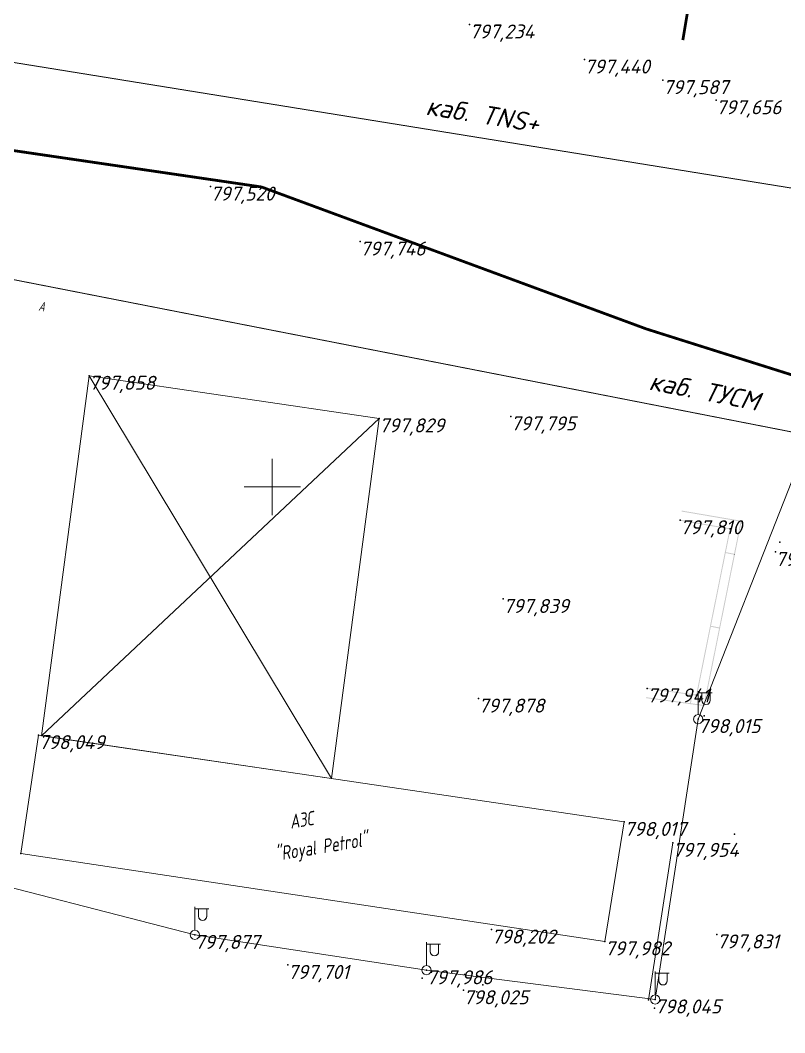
# Model space of a CAD drawing. Header units: metres. Extents: x 629572 to 645168, y 4785785 to 4790166.
# Drawn here: x 634873 to 634954.8, y 4788041.6 to 4788150 of the extents above; entities that cross this region are included whole.
import ezdxf

# ---------------------------------------------------------------- set-up
doc = ezdxf.new("R2010")
doc.units = ezdxf.units.M
for name, pattern in [('Сплошная', [0]), ('Сплошная_0_50', [0]), ('Штрихпунктирная 2', [10, 5, -2.5, 0, -2.5])]:
    doc.linetypes.add(name, pattern=pattern)
doc.layers.get('0').update_dxf_attribs({"linetype": 'CONTINUOUS'})
for name, color, linetype in [('Дороги', 7, 'CONTINUOUS'), ('Здания и строения', 7, 'CONTINUOUS'), ('каб.TNS+', 7, 'CONTINUOUS'), ('каб.ТУСМ', 7, 'CONTINUOUS'), ('красная линия', 7, 'CONTINUOUS'), ('ЛЭП н.напряж. незастроен. терр.', 10, 'CONTINUOUS'), ('Нурсултан', 7, 'CONTINUOUS'), ('Ограды каменные и жб (H более 1м) - по краю', 7, 'CONTINUOUS'), ('ПК 53+34.29 Выезд RP', 7, 'CONTINUOUS'), ('Сетка координатная', 7, 'CONTINUOUS'), ('Тротуары и пешеходные дорожки (бордюр)', 7, 'CONTINUOUS'), ('Фонарь электр._ на мет.столб', 7, 'CONTINUOUS')]:
    doc.layers.add(name, color=color, linetype=linetype)
doc.styles.add('ISOCPEUR', font='isocpeui.ttf')
doc.styles.get("Standard").update_dxf_attribs({"font": 'isocpeui.ttf'})
doc.linetypes.add('SIL_KAB_NIZVOLT', pattern='A,1,["<",Standard,S=1.6,R=0,X=-1,Y=-0.8],6,0,1,[">",Standard,S=1.6,R=0,X=-0.8,Y=-0.8],-2,8,-2', length=20)
doc.linetypes.add('TELEFON', pattern='A,8,["o",Standard,S=1,R=0,X=-4.33,Y=-0.34],-2', length=10)

# ---------------------------------------------------------------- blocks, each defined once
blk = doc.blocks.new('34 - 110.1.1 фонарь на  метал.столб')
at = {"color": 7, "linetype": 'Continuous', "lineweight": 0, "flags": 128}
for points in [[(0, 0.5), (0, 3)], [(0, 2.8), (1.5, 2.8)], [(0.4, 2.8), (0.4, 2)], [(1.3, 2.8), (1.3, 2)], [(1.3, 2), (1.27, 1.83), (1.17, 1.68), (1.02, 1.58), (0.85, 1.55), (0.68, 1.58), (0.53, 1.68), (0.43, 1.83), (0.4, 2)]]:
    blk.add_lwpolyline(points, dxfattribs=at)
at = {"color": 7, "linetype": 'Continuous', "lineweight": 0, "true_color": 0xffffff, "flags": 128}
blk.add_lwpolyline([(1.3, 2.8), (0.4, 2.8), (0.4, 2), (0.46, 1.78), (0.62, 1.61), (0.85, 1.55), (1.07, 1.61), (1.24, 1.78), (1.3, 2), (1.3, 2.8)], close=True, dxfattribs=at)
at = {"color": 7, "linetype": 'Continuous', "lineweight": 0, "flags": 128}
blk.add_lwpolyline([(0, 0.5), (-0.25, 0.43), (-0.43, 0.25), (-0.5, 0), (-0.43, -0.25), (-0.25, -0.43), (0, -0.5), (0.25, -0.43), (0.43, -0.25), (0.5, 0), (0.43, 0.25), (0.25, 0.43), (0, 0.5)], close=True, dxfattribs=at)
at = {"color": 7, "style": 'ISOCPEUR', "flags": 1}
for tag in ['X', 'Имя объекта CREDO-III', 'Код объекта CREDO-III', 'Отметка', 'Y']:
    blk.add_attdef(tag, (0, 0), '', height=2.5, dxfattribs=at)
blk = doc.blocks.new('Крест')
at = {"color": 0, "linetype": 'Continuous', "lineweight": 0, "flags": 128}
for points in [[(0, -1), (0, 1)], [(-1, 0), (1, 0)]]:
    blk.add_lwpolyline(points, dxfattribs=at)

msp = doc.modelspace()

# ---------------------------------------------------------------- hatches: boundary and pattern name
at = {"layer": 'Ограды каменные и жб (H более 1м) - по краю'}
for points in [[(634948.972, 4788095.523), (634948.932, 4788095.495), (634948.93, 4788095.494), (634948.913, 4788095.482), (634948.413, 4788092.999), (634948.462, 4788092.99), (634948.413, 4788092.999), (634948.403, 4788092.95), (634948.452, 4788092.941), (634949.433, 4788092.743), (634949.443, 4788092.792), (634949.492, 4788092.783), (634950.001, 4788095.316), (634950.215, 4788096.375), (634949.149, 4788096.558), (634948.711, 4788096.633), (634945.896, 4788097.116), (634943.811, 4788097.473), (634943.794, 4788097.374), (634945.879, 4788097.017), (634948.694, 4788096.534), (634949.132, 4788096.459), (634950.096, 4788096.294), (634949.903, 4788095.336), (634949.403, 4788092.851), (634948.521, 4788093.029), (634949.021, 4788095.513), (634949.031, 4788095.564), (634948.98, 4788095.572), (634948.542, 4788095.647), (634945.727, 4788096.13), (634943.642, 4788096.487), (634943.626, 4788096.389), (634945.71, 4788096.031), (634948.525, 4788095.549), (634948.913, 4788095.482), (634948.929, 4788095.493)], [(634947.986, 4788090.877), (634947.423, 4788088.077), (634946.825, 4788085.108), (634946.816, 4788085.059), (634946.865, 4788085.049), (634946.875, 4788085.098), (634946.865, 4788085.049), (634947.845, 4788084.851), (634947.894, 4788084.842), (634947.904, 4788084.891), (634947.855, 4788084.9), (634947.904, 4788084.891), (634948.501, 4788087.86), (634949.065, 4788090.66), (634949.482, 4788092.733), (634949.384, 4788092.753), (634948.967, 4788090.68), (634948.403, 4788087.88), (634947.816, 4788084.959), (634946.933, 4788085.137), (634947.521, 4788088.057), (634948.084, 4788090.857), (634948.502, 4788092.931), (634948.403, 4788092.95)], [(634949.433, 4788092.743), (634949.482, 4788092.733), (634949.492, 4788092.783), (634949.443, 4788092.792)], [(634944.91, 4788077.739), (634945.384, 4788077.674), (634945.431, 4788077.668), (634945.44, 4788077.714), (634945.933, 4788080.165), (634946.497, 4788082.965), (634946.914, 4788085.039), (634946.816, 4788085.059), (634946.398, 4788082.985), (634945.835, 4788080.185), (634945.351, 4788077.78), (634944.874, 4788077.845), (634944.824, 4788077.851), (634944.818, 4788077.802), (634944.683, 4788076.811), (634944.677, 4788076.761), (634944.726, 4788076.754), (634944.733, 4788076.804), (634944.726, 4788076.754), (634945.25, 4788076.683), (634946.226, 4788076.551), (634946.42, 4788077.517), (634946.914, 4788079.968), (634947.477, 4788082.768), (634947.894, 4788084.842), (634947.796, 4788084.861), (634947.379, 4788082.788), (634946.815, 4788079.988), (634946.322, 4788077.537), (634946.147, 4788076.663), (634945.263, 4788076.783), (634944.789, 4788076.847)], [(634942.728, 4788078.135), (634940.109, 4788078.491), (634940.096, 4788078.399), (634940.095, 4788078.391), (634942.715, 4788078.036), (634944.811, 4788077.752), (634944.824, 4788077.851)], [(634942.594, 4788077.145), (634939.974, 4788077.5), (634939.962, 4788077.408), (634939.961, 4788077.4), (634942.581, 4788077.045), (634944.677, 4788076.761), (634944.69, 4788076.86)]]:
    msp.add_hatch(color=7, dxfattribs=at).paths.add_polyline_path(points)

# ---------------------------------------------------------------- linework, layer by layer
at = {"layer": 'Здания и строения', "color": 8, "linetype": 'Сплошная', "lineweight": 0, "flags": 128}
for points in [[(634880.388, 4788111.904), (634875.291, 4788073.355), (634906.327, 4788068.792), (634911.424, 4788107.341), (634880.388, 4788111.904)], [(634875, 4788073.436), (634873.107, 4788060.769), (634935.579, 4788051.362), (634937.654, 4788064.147), (634875, 4788073.436)]]:
    msp.add_lwpolyline(points, close=True, dxfattribs=at)
for points in [[(634880.388, 4788111.904), (634906.327, 4788068.792)], [(634911.424, 4788107.341), (634875.291, 4788073.355)]]:
    msp.add_lwpolyline(points, dxfattribs=at)
at = {"layer": 'каб.TNS+', "color": 3, "linetype": 'TELEFON', "lineweight": 13, "true_color": 0x00e600, "const_width": 0.1, "flags": 128}
msp.add_lwpolyline([(633230.144, 4788389.592), (633344.729, 4788403.854), (633409.357, 4788391.818), (633420.009, 4788387.98), (633437.054, 4788383.297), (633526.334, 4788366.901), (633634.565, 4788348.248), (633710.126, 4788332.171), (634104.681, 4788238.498), (634261.231, 4788230.403), (634311.884, 4788200.571), (634417.542, 4788151.457), (634579.568, 4788156.544), (634633.9, 4788158.034), (634644.582, 4788158.401), (634694.097, 4788152.282), (634733.066, 4788146.767), (634775.286, 4788140.461), (634799.265, 4788136.502), (635093.223, 4788078.935), (635226.392, 4788062.853), (635399.922, 4788029.549), (635484.356, 4788023.579), (635569.309, 4788012.235), (635621.709, 4788004.851), (635666.94, 4787992.952), (635740.027, 4787980.176), (635779.914, 4787970.332), (635826.581, 4787957.347), (635853.488, 4787947.661), (635872.702, 4787940.068), (635991.537, 4787886.465), (636187.111, 4787806.711), (636209.235, 4787765.084), (636377.357, 4787726.52), (636432.925, 4787741.365), (636490.651, 4787769.031), (636568.713, 4787804.041), (636646.25, 4787818.683), (636712.558, 4787826.654), (636770.215, 4787836.87), (636964.065, 4787865.88), (637090.976, 4787866.86), (637407.809, 4787914.614), (637650.17, 4787988.245), (637701.732, 4787996.925), (637736.588, 4788004.318), (637781.106, 4788015.857), (637823.812, 4788025.287), (637840.147, 4788027.841), (637887.457, 4788037.971), (637924.534, 4788044.77), (637950.054, 4788039.488), (637995.293, 4788042.79), (638160.082, 4788128.557), (638321.49, 4788202.495), (638407.595, 4788245.637), (638451.902, 4788258.85), (638484.142, 4788264.993), (638492.947, 4788261.65)], dxfattribs=at)
at = {"layer": 'каб.TNS+', "color": 6, "linetype": 'TELEFON', "lineweight": 13, "const_width": 0.1, "flags": 128}
msp.add_lwpolyline([(638270.813, 4788133.687), (638193.602, 4788131.619), (638153.084, 4788130.094), (638066.482, 4788100.947), (638011.526, 4788045.935), (637996.5, 4788029.801), (637969.259, 4788028.232), (637969.23, 4788028.22), (637841.587, 4788016.866), (637760.758, 4788016.467), (637732.657, 4788017.43), (637667.163, 4787999.785), (637401.194, 4787932.441), (637269.927, 4787888.302), (637194.391, 4787823.922), (637136.709, 4787814.283), (637106.654, 4787810.567), (637089.638, 4787810.171), (637089.366, 4787910.212), (637066.761, 4787905.912), (636843.379, 4787868.532), (636788.513, 4787860.262), (636774.562, 4787887.226), (636711.899, 4787881.167), (636657.533, 4787873.006), (636554.764, 4787861.122), (636455.777, 4787831.223), (636434.918, 4787824.966), (636416.624, 4787808.72), (636304.267, 4787782.705), (636233.862, 4787772.269), (635989.861, 4787902.068), (635945.642, 4787983.21), (635945.279, 4787983.355), (635812.858, 4788009.948), (635741.502, 4788016.521), (635712.29, 4787997.799), (635689.435, 4787995.075), (635667.22, 4787994.642), (635660.21, 4788000.063), (635653.349, 4788024.57), (635563.056, 4788041.532), (635535.772, 4788046.908), (635514.092, 4788048.218), (635461.147, 4788049.694), (635402.158, 4788048.433), (635373.969, 4788051.91), (635330.663, 4788064.144), (635313.968, 4788070.275), (635301.548, 4788073.802), (635278.035, 4788082.722), (635224.613, 4788093.935), (635167.176, 4788095.166), (635130.187, 4788107.039), (635066.497, 4788114.071), (634802.661, 4788156.699), (634778.924, 4788160.199), (634765.28, 4788169.733), (634733.564, 4788170.831), (634651.904, 4788174.166), (634647.104, 4788179.829), (634433.393, 4788210.198), (634430.739, 4788207.656), (634426.743, 4788204.448), (634376.589, 4788205.395), (634325.052, 4788224.737), (634319.402, 4788227.368), (634104.504, 4788239.441), (633705.81, 4788334.102)], dxfattribs=at)
at = {"layer": 'красная линия', "color": 1, "linetype": 'Сплошная_0_50', "lineweight": 0, "true_color": 0xff0000, "const_width": 0.3, "elevation": 794.579, "flags": 128}
msp.add_lwpolyline([(635320.137, 4788059.506), (634985.355, 4788102.587), (634940.044, 4788116.908), (634898.849, 4788132.114), (634827.353, 4788142.613), (634829.041, 4788150.889), (634803.75, 4788153.197), (634741.75, 4788165.398), (634643.038, 4788172.889), (634637.145, 4788183.115), (634482.541, 4788213.707), (634442.553, 4788220.511), (634430.34, 4788211.192), (634409.151, 4788208.211), (634377.252, 4788213.601), (634364.752, 4788234.811), (634327.948, 4788241.586), (634037.251, 4788125.906), (633755.75, 4787960.189), (633740.048, 4787969.79), (633706.25, 4787916.702), (633678.555, 4787933.292), (633731.66, 4788017.386), (633754.949, 4788053.689), (633734.646, 4788065.299), (633749.642, 4788090.416), (633730.852, 4788097.487), (633705.25, 4788109.889), (633734.851, 4788214.392), (633702.738, 4788216.909), (633716.652, 4788255.713), (633682.838, 4788267.798), (633706.754, 4788323.81), (633460.25, 4788373.303), (633402.451, 4788382.295), (633380.345, 4788382.293), (633352.451, 4788386.192), (633331.041, 4788408.309), (633256.053, 4788419.898), (633167.836, 4788431.414), (633120.156, 4788439.093), (633026.641, 4788457.114), (632680.743, 4788510.71), (632641.247, 4788516.793)], dxfattribs=at)
at = {"layer": 'ЛЭП н.напряж. незастроен. терр.', "color": 10, "linetype": 'SIL_KAB_NIZVOLT', "lineweight": 13}
for points in [[(634945.546, 4788075.16), (634955.586, 4788100.607)], [(634940.947, 4788045.143), (634945.546, 4788075.16)], [(634864.545, 4788059.067), (634891.694, 4788052.053)], [(634891.694, 4788052.053), (634916.495, 4788048.263)], [(634916.495, 4788048.263), (634940.947, 4788045.143)]]:
    msp.add_lwpolyline(points, dxfattribs=at)
at = {"layer": 'Нурсултан', "color": 7}
for p in [(634921.097, 4788149.509, 10.557), (634933.39, 4788145.759, 10.763), (634941.79, 4788143.55, 10.91), (634947.474, 4788141.4, 10.979), (634893.371, 4788132.153, 10.843), (634909.388, 4788126.275, 11.069), (634880.388, 4788111.904, 11.181), (634925.505, 4788107.555, 11.118), (634911.424, 4788107.341, 11.152), (634943.634, 4788096.438, 11.133), (634948.972, 4788095.523, 11.249), (634954.278, 4788094.094, 11.105), (634953.818, 4788093.044, 11.18), (634924.71, 4788088.012, 11.162), (634940.102, 4788078.441, 11.264), (634922.059, 4788077.347, 11.201), (634945.391, 4788077.724, 11.332), (634945.546, 4788075.16, 11.338), (634946.211, 4788075.492, 11.205), (634875, 4788073.436, 11.372), (634937.654, 4788064.147, 11.34), (634942.857, 4788061.908, 11.277), (634949.454, 4788062.821, 11.518), (634873.107, 4788060.769, 11.263), (634923.44, 4788052.626, 11.525), (634891.694, 4788052.053, 11.2), (634935.579, 4788051.362, 11.305), (634947.553, 4788052.1, 11.154), (634901.662, 4788048.835, 11.024), (634916.495, 4788048.263, 11.309), (634920.573, 4788047.801, 11.385), (634916.034, 4788047.41, 11.235), (634922.046, 4788047.617, 11.366), (634922.527, 4788046.712, 11.359), (634920.445, 4788046.127, 11.348), (634921.883, 4788045.954, 11.347), (634940.242, 4788045.093, 11.278), (634940.947, 4788045.143, 11.368), (634940.903, 4788044.225, 11.254)]:
    msp.add_point(p, dxfattribs=at)
at = {"layer": 'ПК 53+34.29 Выезд RP', "color": 1, "linetype": 'Штрихпунктирная 2', "lineweight": 0, "true_color": 0xff0000, "const_width": 0.3, "flags": 128}
msp.add_lwpolyline([(634947.708, 4788170.541), (634943.918, 4788147.837)], dxfattribs=at)
msp.add_lwpolyline([(634947.708, 4788170.541), (634943.918, 4788147.837)], dxfattribs=at)
at = {"layer": 'Тротуары и пешеходные дорожки (бордюр)', "color": 7, "linetype": 'Сплошная', "lineweight": 0, "flags": 128}
msp.add_lwpolyline([(634940.242, 4788045.093), (634942.857, 4788061.908)], dxfattribs=at)

# ---------------------------------------------------------------- block references
at = {"layer": 'Сетка координатная', "color": 136, "linetype": 'Continuous', "true_color": 0x008080, "xscale": 3, "yscale": 3}
msp.add_blockref('Крест', (634900, 4788100), dxfattribs=at)
at = {"layer": 'Фонарь электр._ на мет.столб', "color": 7, "linetype": 'Continuous'}
for p in [(634945.546, 4788075.16), (634891.694, 4788052.053), (634916.495, 4788048.263), (634940.947, 4788045.143)]:
    msp.add_blockref('34 - 110.1.1 фонарь на  метал.столб', p, dxfattribs=at)

# ---------------------------------------------------------------- texts
at = {"layer": 'Дороги', "color": 0, "style": 'ISOCPEUR', "width": 0.75}
msp.add_text('А', height=1, rotation=350.59226, dxfattribs=at).set_placement((634874.943, 4788118.905))
at = {"layer": 'Здания и строения', "color": 0, "style": 'ISOCPEUR', "width": 0.75}
for s, p in [('АЗС', (634901.975, 4788063.416)), ('"Royal Petrol"', (634900.441, 4788059.955))]:
    msp.add_text(s, height=1.5, rotation=9.36929, dxfattribs=at).set_placement(p)
at = {"layer": 'каб.TNS+', "color": 6, "style": 'ISOCPEUR'}
msp.add_text('каб. TNS+', height=2, rotation=350.82203, dxfattribs=at).set_placement((634916.329, 4788139.871))
at = {"layer": 'каб.ТУСМ', "color": 3, "style": 'ISOCPEUR'}
msp.add_text('каб. ТУСМ', height=2, rotation=348.91976, dxfattribs=at).set_placement((634940.19, 4788110.433))
at = {"layer": 'Нурсултан', "color": 251, "char_height": 1.5, "attachment_point": 1, "style": 'ISOCPEUR'}
for s, insert in [('797,234', (634921.097, 4788149.509, 10.557)), ('797,440', (634933.39, 4788145.759, 10.763)), ('797,587', (634941.79, 4788143.55, 10.91)), ('797,656', (634947.474, 4788141.4, 10.979)), ('797,520', (634893.371, 4788132.153, 10.843)), ('797,746', (634909.388, 4788126.275, 11.069)), ('797,858', (634880.388, 4788111.904, 11.181)), ('797,795', (634925.505, 4788107.555, 11.118)), ('797,829', (634911.424, 4788107.341, 11.152)), ('797,810', (634943.634, 4788096.438, 11.133)), ('797,857', (634953.818, 4788093.044, 11.18)), ('797,839', (634924.71, 4788088.012, 11.162)), ('797,941', (634940.102, 4788078.441, 11.264)), ('797,878', (634922.059, 4788077.347, 11.201)), ('798,015', (634945.546, 4788075.16, 11.338)), ('798,049', (634875, 4788073.436, 11.372)), ('798,017', (634937.654, 4788064.147, 11.34)), ('797,954', (634942.857, 4788061.908, 11.277)), ('798,202', (634923.44, 4788052.626, 11.525)), ('797,877', (634891.694, 4788052.053, 11.2)), ('797,982', (634935.579, 4788051.362, 11.305)), ('797,831', (634947.553, 4788052.1, 11.154)), ('797,701', (634901.662, 4788048.835, 11.024)), ('797,986', (634916.495, 4788048.263, 11.309)), ('798,025', (634920.445, 4788046.127, 11.348)), ('798,045', (634940.947, 4788045.143, 11.368))]:
    msp.add_mtext(s, dxfattribs=dict(at, insert=insert))

doc.saveas('drawing.dxf')
